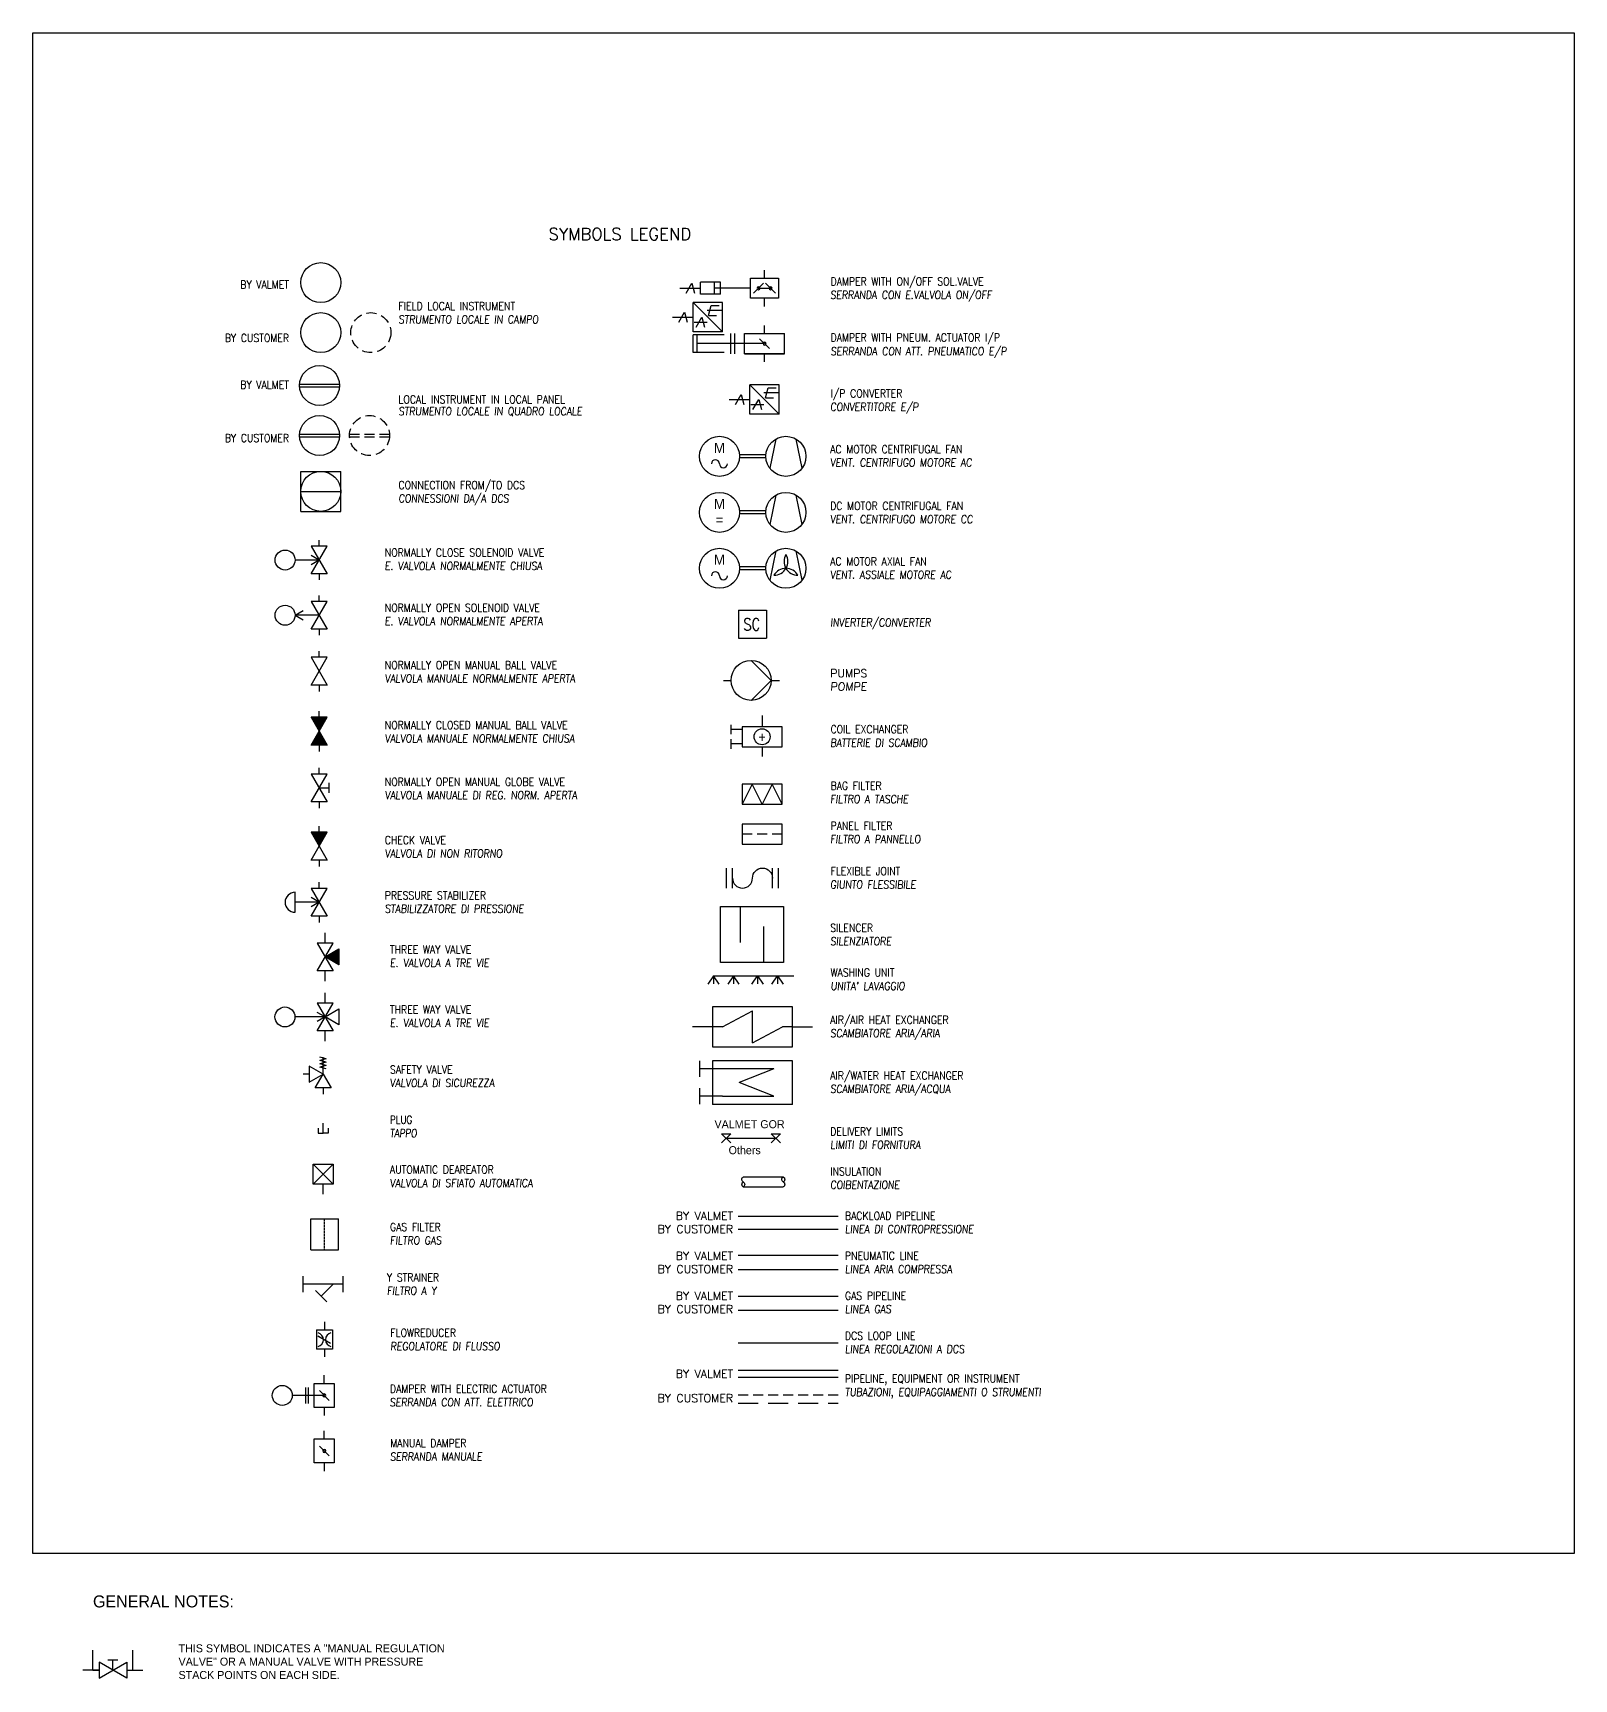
# Model space of a CAD drawing. Extents: x -512 to 738, y -1341 to -930.
# Drawn here: x 352.5 to 737.6, y -1341.4 to -930 of the extents above; entities that cross this region are included whole.
import ezdxf
from ezdxf.enums import TextEntityAlignment as Align

# ---------------------------------------------------------------- set-up
doc = ezdxf.new("R2010")
doc.units = 0
doc.header["$MEASUREMENT"] = 0
for name, pattern in [('CADRA_CONTINUOUS', [0]), ('HIDDEN', [0.375, 0.25, -0.125]), ('NASCOSTA', [0.375, 0.25, -0.125])]:
    doc.linetypes.add(name, pattern=pattern)
doc.layers.get('0').update_dxf_attribs({"linetype": 'CONTINUOUS'})
doc.layers.add('LEGEND', color=7, linetype='CONTINUOUS')
doc.styles.add('ROMANS', font='romans')
doc.linetypes.add('BACK_PRESSURE_GOR', pattern='A,5,["X",Standard,S=1.5,R=0,X=-0.1,Y=-0.75],1', length=6)
doc.linetypes.add('BACK_PRESSURE_OTHERS', pattern='A,1,-1.5,1,-1.5,1,-1.5,1,["X",Standard,S=1.5,R=0,X=-0.1,Y=-0.75],-1.5', length=10)
doc.linetypes.add('COMPRESS_AIR_GOR', pattern='A,5,["V",Standard,S=1.5,R=180,X=-0.1,Y=0.75],1', length=6)
doc.linetypes.add('COMPRESS_AIR_OTHERS', pattern='A,1,-1.5,1,-1.5,1,-1.5,1,["V",Standard,S=1.5,R=180,X=-0.1,Y=0.75],-1.5', length=10)
doc.linetypes.add('GAS_LINE', pattern='A,0.5,-0.2,["GAS",Standard,S=0.1,R=0,X=-0.1,Y=-0.05],-0.25', length=0.95)
doc.linetypes.add('PID_ELECTBINARY', pattern='A,0.125,-0.0625,0.125,-0.0625,[130,ltypeshp.shx,S=0.1,R=135,X=0,Y=0],0.125,-0.0625,0.125,-0.0625', length=0.75)
pattern_1 = [(45, (-1037.5, -1545.17884), (-0.088388348, 0.088388348), [])]

# ---------------------------------------------------------------- blocks, each defined once
blk = doc.blocks.new('COIL')
at = {"color": 1}
for p, q in [((0, 2.5), (0, -2.5)), ((10, 2.5), (0, 2.5)), ((10, -2.5), (10, 2.5)), ((0, -2.5), (10, -2.5))]:
    blk.add_line(p, q, dxfattribs=at)
blk.add_circle((5, 0), 2)
blk = doc.blocks.new('INSULATION LEG')
at = {"color": 1, "linetype": 'Continuous', "ltscale": 10}
for p, q in [((10, 1.25), (0, 1.25)), ((10, -1.25), (0, -1.25))]:
    blk.add_line(p, q, dxfattribs=at)
for centre, radius, start, end in [((0.37, 0.62), 0.725, 120.5075, 239.4925), ((0.39, -0.62), 0.736, 121.8395, 238.1605), ((-0.37, 0.62), 0.725, 300.5075, 59.4925), ((10.39, -0.62), 0.736, 121.8395, 238.1605), ((9.63, 0.62), 0.725, 300.5075, 59.4925), ((9.61, -0.62), 0.736, 301.8395, 58.1605)]:
    blk.add_arc(centre, radius, start, end, dxfattribs=at)

msp = doc.modelspace()

# ---------------------------------------------------------------- hatches: boundary and pattern name
at = {"layer": 'LEGEND', "ltscale": 10}
h = msp.add_hatch(dxfattribs=at)
h.set_pattern_fill('ANSI31', color=1, style=0)
h.set_pattern_definition([(45, (-1037.5, -1531.44363), (-0.088388348, 0.088388348), [])])
h.paths.add_polyline_path([(422.01, -1101.02), (424.01, -1104.49), (426.01, -1101.02)])
h.paths.add_polyline_path([(422.01, -1107.95), (426.01, -1107.95), (424.01, -1104.49)])
h = msp.add_hatch(dxfattribs=at)
h.set_pattern_fill('ANSI31', color=1, style=0)
h.set_pattern_definition(pattern_1)
h.paths.add_polyline_path([(422.01, -1129.76), (424.01, -1133.22), (426.01, -1129.76)])
h = msp.add_hatch(dxfattribs=at)
h.set_pattern_fill('ANSI31', color=1, style=0)
h.set_pattern_definition(pattern_1)
h.paths.add_polyline_path([(428.95, -1162.92), (428.95, -1158.92), (425.48, -1160.92)])

# ---------------------------------------------------------------- linework, layer by layer
at = {"ltscale": 10}
msp.add_lwpolyline([(352.5, -929.96), (737.58, -929.96), (737.58, -1310), (352.5, -1310)], close=True, dxfattribs=at)
at = {"layer": 'LEGEND', "color": 1, "linetype": 'Continuous'}
for p, q in [((531.8, -996.28), (531.8, -991.28)), ((531.8, -991.28), (538.8, -991.28)), ((538.8, -991.28), (538.8, -996.28)), ((533.8, -993.78), (536.8, -993.78)), ((538.8, -996.28), (531.8, -996.28)), ((518.44, -1009.82), (518.44, -1005.45)), ((530.3, -1005.13), (540.3, -1005.13)), ((530.3, -1010.13), (530.3, -1005.13)), ((540.3, -1010.13), (540.3, -1005.13)), ((530.3, -1010.13), (540.3, -1010.13)), ((540.3, -1010.13), (530.3, -1010.13)), ((422.01, -1058.25), (426.01, -1065.17)), ((422.01, -1065.17), (426.01, -1058.25)), ((426.01, -1058.25), (422.01, -1058.25)), ((538.15, -1059.45), (536.65, -1066.78)), ((543.15, -1059.45), (544.65, -1066.78)), ((426.01, -1065.17), (422.01, -1065.17)), ((422.01, -1078.97), (426.01, -1072.05)), ((422.01, -1072.05), (426.01, -1078.97)), ((426.01, -1072.05), (422.01, -1072.05)), ((426.01, -1078.97), (422.01, -1078.97)), ((426.01, -1086.02), (422.01, -1086.02)), ((422.01, -1092.95), (426.01, -1086.02)), ((422.01, -1086.02), (426.01, -1092.95)), ((426.01, -1092.95), (422.01, -1092.95)), ((426.01, -1101.02), (422.01, -1101.02)), ((422.01, -1107.95), (426.01, -1101.02)), ((422.01, -1101.02), (426.01, -1107.95)), ((426.01, -1107.95), (422.01, -1107.95)), ((426.01, -1115.21), (422.01, -1115.21)), ((422.01, -1122.13), (426.01, -1115.21)), ((422.01, -1115.21), (426.01, -1122.13)), ((426.01, -1122.13), (422.01, -1122.13)), ((426.01, -1129.76), (422.01, -1129.76)), ((422.01, -1136.69), (426.01, -1129.76)), ((422.01, -1129.76), (426.01, -1136.69)), ((426.01, -1136.69), (422.01, -1136.69)), ((426.01, -1143.79), (422.01, -1143.79)), ((422.01, -1150.72), (426.01, -1143.79)), ((422.01, -1143.79), (426.01, -1150.72)), ((418.01, -1149.76), (418.01, -1144.76)), ((426.01, -1150.72), (422.01, -1150.72)), ((524.33, -1162.29), (524.33, -1148.29)), ((524.33, -1148.29), (530.08, -1148.29)), ((529.33, -1157.29), (529.33, -1148.29)), ((530.08, -1148.29), (540.08, -1148.29)), ((540.08, -1148.29), (540.08, -1162.29)), ((535.08, -1153.29), (535.08, -1162.29)), ((423.48, -1164.39), (427.48, -1157.46)), ((423.48, -1157.46), (427.48, -1164.39)), ((427.48, -1157.46), (423.48, -1157.46)), ((425.48, -1160.92), (428.95, -1158.92)), ((428.95, -1158.92), (428.95, -1162.92)), ((427.48, -1164.39), (423.48, -1164.39)), ((428.95, -1162.92), (425.48, -1160.92)), ((530.08, -1162.29), (524.33, -1162.29)), ((540.08, -1162.29), (530.08, -1162.29)), ((423.48, -1179.39), (427.48, -1172.46)), ((423.48, -1172.46), (427.48, -1179.39)), ((427.48, -1172.46), (423.48, -1172.46)), ((425.48, -1175.92), (428.95, -1173.92)), ((428.95, -1177.92), (425.48, -1175.92)), ((428.95, -1173.92), (428.95, -1177.92)), ((542.3, -1173.4), (522.3, -1173.4)), ((522.3, -1173.4), (522.3, -1183.4)), ((542.3, -1183.4), (542.3, -1173.4)), ((427.48, -1179.39), (423.48, -1179.39)), ((522.3, -1183.4), (542.3, -1183.4)), ((425, -1190.18), (421.54, -1188.18)), ((421.54, -1188.18), (421.54, -1192.18)), ((542.27, -1186.87), (522.27, -1186.87)), ((522.27, -1186.87), (522.27, -1197.76)), ((542.27, -1192.3), (542.27, -1186.87)), ((421.54, -1192.18), (425, -1190.18)), ((423, -1193.64), (425, -1190.18)), ((425, -1190.18), (427, -1193.64)), ((542.27, -1197.76), (542.27, -1192.3)), ((427, -1193.64), (423, -1193.64)), ((542.27, -1197.76), (522.27, -1197.76)), ((421.93, -1234.1), (421.93, -1226.37)), ((421.93, -1226.37), (428.82, -1226.37)), ((428.82, -1234.1), (428.82, -1226.37)), ((421.93, -1234.1), (428.82, -1234.1)), ((420, -1244.72), (420, -1240.72)), ((430, -1244.72), (430, -1240.72)), ((430, -1242.72), (420, -1242.72)), ((425.91, -1247.14), (423.09, -1244.31)), ((424.5, -1245.72), (427.5, -1242.72)), ((423.33, -1254.15), (423.33, -1258.94)), ((423.33, -1254.15), (427.35, -1254.15)), ((427.35, -1254.15), (427.35, -1258.94)), ((427.35, -1258.94), (423.33, -1258.94)), ((422.8, -1267.51), (427.8, -1267.51)), ((422.8, -1273.51), (422.8, -1267.51)), ((427.8, -1267.51), (427.8, -1273.51)), ((427.8, -1273.51), (422.8, -1273.51)), ((422.8, -1281.4), (427.8, -1281.4)), ((422.8, -1287.4), (422.8, -1281.4)), ((427.8, -1281.4), (427.8, -1287.4)), ((427.8, -1287.4), (422.8, -1287.4)), ((367.5, -1339.17), (367.5, -1334.17)), ((369.04, -1341.17), (375.96, -1337.17)), ((375.96, -1341.17), (369.04, -1337.17)), ((369.04, -1337.17), (369.04, -1341.17)), ((373.75, -1336.67), (371.25, -1336.67)), ((372.5, -1339.17), (372.5, -1336.67)), ((375.96, -1337.17), (375.96, -1341.17)), ((377.5, -1339.17), (377.5, -1334.17)), ((369.04, -1339.17), (365, -1339.17)), ((367.5, -1339.17), (369.04, -1339.17)), ((375.96, -1339.17), (377.5, -1339.17)), ((375.96, -1339.17), (380, -1339.17))]:
    msp.add_line(p, q, dxfattribs=at)
at = {"layer": 'LEGEND', "color": 3}
for p, q in [((535.3, -991.28), (535.3, -989.25)), ((535.3, -998.3), (535.3, -996.28)), ((535.3, -1005.13), (535.3, -1003.11)), ((535.3, -1012.16), (535.3, -1010.13)), ((534.7, -1100.53), (534.7, -1103.37)), ((534.7, -1108.37), (534.7, -1110.84)), ((522.3, -1178.4), (517.3, -1178.4)), ((542.3, -1178.4), (547.3, -1178.4)), ((425.3, -1267.51), (425.3, -1265.48)), ((425.3, -1273.51), (425.3, -1275.57)), ((425.3, -1281.4), (425.3, -1279.37)), ((425.3, -1287.4), (425.3, -1289.46))]:
    msp.add_line(p, q, dxfattribs=at)
at = {"layer": 'LEGEND', "color": 4}
for p, q in [((514.14, -993.78), (519.27, -993.78)), ((512.32, -1000.98), (517.45, -1000.98)), ((526.5, -1021.56), (531.63, -1021.56))]:
    msp.add_line(p, q, dxfattribs=at)
at = {"layer": 'LEGEND', "color": 7}
for p, q in [((515.69, -995.03), (517.14, -992.53)), ((517.14, -992.53), (517.81, -995.03)), ((513.88, -1002.23), (515.32, -999.73)), ((515.32, -999.73), (515.99, -1002.23)), ((524.54, -999.3), (520.98, -999.3)), ((521.34, -1000.55), (522.01, -998.05)), ((522.01, -998.05), (524.01, -998.05)), ((517.69, -1002.24), (520.95, -1002.24)), ((518.21, -1003.49), (519.66, -1000.99)), ((519.66, -1000.99), (520.33, -1003.49)), ((521.34, -1000.55), (523.34, -1000.55)), ((528.06, -1022.81), (529.5, -1020.31)), ((529.5, -1020.31), (530.17, -1022.81)), ((538.72, -1019.88), (535.16, -1019.88)), ((535.52, -1021.13), (536.19, -1018.63)), ((536.19, -1018.63), (538.19, -1018.63)), ((531.87, -1022.82), (535.13, -1022.82)), ((532.39, -1024.07), (533.84, -1021.57)), ((533.84, -1021.57), (534.51, -1024.07)), ((535.52, -1021.13), (537.52, -1021.13)), ((528.8, -1074.24), (528.8, -1081.24)), ((535.8, -1074.24), (535.8, -1081.24))]:
    msp.add_line(p, q, dxfattribs=at)
at = {"layer": 'LEGEND', "color": 1}
for p, q in [((524.27, -992.28), (519.27, -992.28)), ((519.27, -995.28), (519.27, -992.28)), ((524.27, -995.28), (519.27, -995.28)), ((524.27, -995.28), (524.27, -992.28)), ((524.8, -1004.65), (517.45, -997.31)), ((524.8, -997.31), (517.45, -997.31)), ((517.45, -1004.65), (517.45, -997.31)), ((524.8, -1004.65), (524.8, -997.31)), ((524.8, -1004.65), (517.45, -1004.65)), ((538.98, -1017.88), (531.63, -1017.88)), ((538.98, -1025.23), (531.63, -1017.88)), ((531.63, -1025.23), (531.63, -1017.88)), ((538.98, -1025.23), (538.98, -1017.88)), ((538.98, -1025.23), (531.63, -1025.23)), ((538.15, -1031.46), (536.65, -1038.79)), ((543.15, -1031.46), (544.65, -1038.79)), ((538.15, -1045.46), (536.65, -1052.79)), ((543.15, -1045.46), (544.65, -1052.79)), ((536.96, -1091.79), (531.96, -1086.79)), ((531.96, -1096.79), (536.96, -1091.79)), ((539.7, -1117.7), (529.7, -1117.7)), ((529.7, -1117.7), (529.7, -1122.7)), ((539.7, -1122.7), (539.7, -1117.7)), ((529.7, -1122.7), (539.7, -1122.7)), ((539.7, -1127.7), (529.7, -1127.7)), ((529.7, -1127.7), (529.7, -1132.7)), ((539.7, -1132.7), (539.7, -1127.7)), ((529.7, -1132.7), (539.7, -1132.7))]:
    msp.add_line(p, q, dxfattribs=at)
at = {"layer": 'LEGEND'}
for p, q in [((522.77, -995.28), (522.77, -992.28)), ((531.8, -993.78), (522.77, -993.78)), ((419.43, -1049.55), (419.43, -1039.55)), ((419.43, -1039.55), (429.43, -1039.55)), ((429.43, -1049.55), (429.43, -1039.55)), ((419.43, -1044.55), (429.43, -1044.55)), ((419.43, -1049.55), (429.43, -1049.55)), ((532.2, -1117.7), (529.7, -1122.7)), ((534.7, -1122.7), (532.2, -1117.7)), ((537.2, -1117.7), (534.7, -1122.7)), ((539.7, -1122.7), (537.2, -1117.7)), ((525.8, -1143.71), (525.8, -1138.71)), ((527.3, -1143.71), (527.3, -1138.71)), ((537.3, -1143.71), (537.3, -1138.71)), ((538.8, -1143.71), (538.8, -1138.71)), ((425.78, -1186.37), (424.22, -1185.95)), ((425.78, -1186.37), (424.22, -1186.79)), ((425.78, -1187.21), (424.22, -1186.79)), ((425.78, -1187.21), (424.22, -1187.63)), ((425.78, -1188.05), (424.22, -1187.63)), ((425.78, -1188.05), (424.22, -1188.47)), ((425.78, -1188.89), (424.22, -1188.47)), ((425, -1190.18), (425, -1185.95))]:
    msp.add_line(p, q, dxfattribs=at)
at = {"layer": 'LEGEND', "linetype": 'Continuous'}
for p, q in [((532.57, -995.02), (535.04, -992.54)), ((535.57, -992.54), (538.04, -995.02)), ((525.26, -1005.45), (517.44, -1005.45)), ((535.3, -1007.63), (518.44, -1007.63)), ((534.07, -1006.4), (536.54, -1008.87)), ((525.26, -1009.82), (517.44, -1009.82)), ((419.13, -1017.74), (429.1, -1017.74)), ((419.13, -1018.44), (429.1, -1018.44)), ((419.13, -1030.24), (429.1, -1030.24)), ((419.13, -1030.94), (429.1, -1030.94)), ((535.65, -1035.44), (529.04, -1035.44)), ((535.65, -1036.14), (529.04, -1036.14)), ((535.65, -1049.44), (529.04, -1049.44)), ((535.65, -1050.14), (529.04, -1050.14)), ((424.01, -1061.71), (422.01, -1060.56)), ((424.01, -1061.71), (418.01, -1061.71)), ((424.01, -1061.71), (422.01, -1062.87)), ((535.65, -1063.43), (529.04, -1063.43)), ((535.65, -1064.13), (529.04, -1064.13)), ((418.01, -1075.51), (420.01, -1074.35)), ((418.01, -1075.51), (420.01, -1076.66)), ((424.01, -1075.51), (418.01, -1075.51)), ((424.01, -1147.26), (418.01, -1147.26)), ((424.01, -1147.26), (422.01, -1146.1)), ((424.01, -1147.26), (422.01, -1148.41)), ((425.48, -1175.92), (417.98, -1175.92)), ((425.48, -1175.92), (423.48, -1174.77)), ((425.48, -1175.92), (423.48, -1177.08)), ((524.8, -1178.4), (532.3, -1174.4)), ((524.8, -1178.4), (522.3, -1178.4)), ((532.3, -1182.4), (539.8, -1178.4)), ((542.3, -1178.4), (539.8, -1178.4)), ((526.85, -1205.09), (524.56, -1207.38)), ((524.56, -1205.09), (526.85, -1207.38)), ((524.56, -1205.09), (526.85, -1205.09)), ((537, -1205.09), (539.3, -1207.38)), ((539.3, -1205.09), (537, -1207.38)), ((537, -1205.09), (539.3, -1205.09)), ((525.71, -1206.24), (538.15, -1206.24)), ((423.68, -1255.63), (426.85, -1257.46)), ((425.3, -1270.51), (417.3, -1270.51)), ((420.6, -1268.51), (420.6, -1272.51)), ((421.3, -1268.51), (421.3, -1272.51)), ((426.54, -1271.75), (424.07, -1269.27)), ((426.54, -1285.64), (424.07, -1283.16))]:
    msp.add_line(p, q, dxfattribs=at)
at = {"layer": 'LEGEND', "color": 7, "linetype": 'Continuous'}
for p, q in [((517.44, -1009.82), (517.44, -1005.45)), ((526.87, -1010.13), (526.87, -1005.13)), ((527.87, -1010.13), (527.87, -1005.13)), ((528.8, -1074.24), (535.8, -1074.24)), ((528.8, -1081.24), (535.8, -1081.24)), ((425.48, -1157.46), (425.48, -1154.89)), ((425.48, -1166.96), (425.48, -1164.39)), ((425.48, -1172.46), (425.48, -1169.89)), ((532.3, -1182.4), (532.3, -1174.4)), ((425.48, -1181.96), (425.48, -1179.39))]:
    msp.add_line(p, q, dxfattribs=at)
at = {"layer": 'LEGEND', "color": 7, "linetype": 'HIDDEN', "ltscale": 10}
for p, q in [((431.63, -1030.24), (441.6, -1030.24)), ((431.63, -1030.94), (441.6, -1030.94))]:
    msp.add_line(p, q, dxfattribs=at)
at = {"layer": 'LEGEND', "color": 2, "linetype": 'Continuous'}
for p, q in [((424.01, -1058.25), (424.01, -1056.75)), ((424.01, -1065.17), (424.01, -1066.67)), ((424.01, -1072.05), (424.01, -1070.55)), ((424.01, -1078.97), (424.01, -1080.47)), ((424.01, -1086.02), (424.01, -1084.46)), ((424.01, -1092.95), (424.01, -1094.55)), ((424.01, -1101.02), (424.01, -1099.46)), ((424.01, -1107.95), (424.01, -1109.55)), ((424.01, -1115.21), (424.01, -1113.65)), ((424.01, -1122.13), (424.01, -1123.73)), ((424.01, -1129.76), (424.01, -1128.2)), ((424.01, -1136.69), (424.01, -1138.29)), ((424.01, -1143.79), (424.01, -1142.23)), ((424.01, -1150.72), (424.01, -1152.32)), ((425.34, -1252.16), (425.34, -1254.15)), ((425.34, -1258.94), (425.34, -1260.84))]:
    msp.add_line(p, q, dxfattribs=at)
at = {"layer": 'LEGEND', "color": 5, "linetype": 'Continuous'}
for p, q in [((525.09, -1091.79), (526.96, -1091.79)), ((536.96, -1091.79), (539.06, -1091.79)), ((522.55, -1165.64), (521.13, -1167.68)), ((522.55, -1165.64), (542.61, -1165.64)), ((522.55, -1165.64), (522.55, -1167.67)), ((523.98, -1167.68), (522.55, -1165.64)), ((527.55, -1165.64), (526.13, -1167.68)), ((528.98, -1167.68), (527.55, -1165.64)), ((527.55, -1165.64), (527.55, -1167.67)), ((532.14, -1167.68), (533.57, -1165.64)), ((533.57, -1165.64), (534.99, -1167.68)), ((533.57, -1165.64), (533.57, -1167.67)), ((537.14, -1167.68), (538.57, -1165.64)), ((538.57, -1165.64), (539.99, -1167.68)), ((538.57, -1165.64), (538.57, -1167.67)), ((519.06, -1186.87), (519.06, -1190.86)), ((537.62, -1188.87), (519.06, -1188.87)), ((519.06, -1193.72), (519.06, -1197.72)), ((522.27, -1195.72), (519.06, -1195.72)), ((524.77, -1195.72), (522.27, -1195.72))]:
    msp.add_line(p, q, dxfattribs=at)
at = {"layer": 'LEGEND', "color": 5}
for p, q in [((526.97, -1105.26), (526.97, -1102.88)), ((529.7, -1104.07), (526.97, -1104.07)), ((526.97, -1108.86), (526.97, -1106.49)), ((529.7, -1107.67), (526.97, -1107.67)), ((537.62, -1188.87), (528.94, -1192.29)), ((537.62, -1195.72), (528.94, -1192.29)), ((524.77, -1195.72), (537.62, -1195.72))]:
    msp.add_line(p, q, dxfattribs=at)
at = {"layer": 'LEGEND', "color": 1, "ltscale": 10}
for p, q in [((424.01, -1118.67), (426.51, -1118.67)), ((426.51, -1119.92), (426.51, -1117.42)), ((423.75, -1203.75), (423.75, -1205)), ((423.75, -1205), (425, -1205)), ((425, -1205), (425, -1202.5)), ((426.25, -1205), (425, -1205)), ((426.25, -1203.75), (426.25, -1205)), ((422.5, -1217.68), (427.5, -1212.68)), ((422.5, -1212.68), (427.5, -1217.68)), ((425, -1220.18), (425, -1217.68))]:
    msp.add_line(p, q, dxfattribs=at)
at = {"layer": 'LEGEND', "linetype": 'HIDDEN', "ltscale": 10}
msp.add_line((539.7, -1130.2), (529.7, -1130.2), dxfattribs=at)
at = {"layer": 'LEGEND', "ltscale": 10}
for p, q in [((421.54, -1190.18), (420, -1190.18)), ((425, -1193.64), (425, -1195.18))]:
    msp.add_line(p, q, dxfattribs=at)
at = {"layer": 'LEGEND', "color": 4, "linetype": 'BACK_PRESSURE_GOR'}
msp.add_line((528.69, -1225.69), (553.69, -1225.69), dxfattribs=at)
at = {"layer": 'LEGEND', "linetype": 'NASCOSTA'}
msp.add_line((425.38, -1234.1), (425.38, -1226.37), dxfattribs=at)
at = {"layer": 'LEGEND', "linetype": 'BACK_PRESSURE_OTHERS'}
msp.add_line((528.69, -1228.97), (553.69, -1228.97), dxfattribs=at)
at = {"layer": 'LEGEND', "color": 4, "linetype": 'COMPRESS_AIR_GOR'}
msp.add_line((528.69, -1235.47), (553.69, -1235.47), dxfattribs=at)
at = {"layer": 'LEGEND', "linetype": 'COMPRESS_AIR_OTHERS'}
msp.add_line((528.69, -1239.08), (553.69, -1239.08), dxfattribs=at)
at = {"layer": 'LEGEND', "color": 2, "linetype": 'GAS_LINE', "ltscale": 10}
msp.add_line((528.69, -1245.71), (553.69, -1245.71), dxfattribs=at)
at = {"layer": 'LEGEND', "linetype": 'GAS_LINE', "ltscale": 10}
msp.add_line((528.69, -1249.21), (553.69, -1249.21), dxfattribs=at)
at = {"layer": 'LEGEND', "linetype": 'PID_ELECTBINARY', "ltscale": 10}
msp.add_line((528.69, -1257.41), (553.69, -1257.41), dxfattribs=at)
at = {"layer": 'LEGEND', "color": 1, "linetype": 'Continuous', "ltscale": 10}
msp.add_line((528.69, -1264.22), (553.69, -1264.22), dxfattribs=at)
at = {"layer": 'LEGEND', "color": 3, "linetype": 'Continuous', "ltscale": 10}
msp.add_line((553.69, -1266.03), (528.69, -1266.03), dxfattribs=at)
at = {"layer": 'LEGEND', "color": 222, "linetype": 'HIDDEN', "ltscale": 10}
msp.add_line((528.69, -1270.33), (553.69, -1270.33), dxfattribs=at)
at = {"layer": 'LEGEND', "color": 107, "linetype": 'HIDDEN', "ltscale": 20}
msp.add_line((528.69, -1272.46), (553.69, -1272.46), dxfattribs=at)
at = {"layer": 'LEGEND'}
msp.add_lwpolyline([(527.3, -1141.21, 1), (532.3, -1141.21, -1), (537.3, -1141.21)], format="xyb", dxfattribs=at)
at = {"layer": 'LEGEND', "color": 1, "ltscale": 10}
msp.add_lwpolyline([(422.5, -1212.68), (427.5, -1212.68), (427.5, -1217.68), (422.5, -1217.68)], close=True, dxfattribs=at)
at = {"layer": 'LEGEND', "color": 1, "linetype": 'Continuous'}
for centre, radius in [((424.43, -992.37), 5), ((424.11, -1018.09), 5), ((524.05, -1035.79), 5), ((524.05, -1049.79), 5), ((415.51, -1061.71), 2.5), ((524.05, -1063.78), 5), ((540.65, -1063.78), 5), ((415.51, -1075.51), 2.5), ((415.48, -1175.92), 2.5), ((414.8, -1270.51), 2.5)]:
    msp.add_circle(centre, radius, dxfattribs=at)
at = {"layer": 'LEGEND', "linetype": 'Continuous'}
for centre in [(424.43, -1004.87), (424.11, -1030.59)]:
    msp.add_circle(centre, 5, dxfattribs=at)
at = {"layer": 'LEGEND', "color": 240, "linetype": 'HIDDEN', "ltscale": 10}
for centre in [(436.93, -1004.87), (436.61, -1030.59)]:
    msp.add_circle(centre, 5, dxfattribs=at)
at = {"layer": 'LEGEND', "color": 1}
for centre in [(540.65, -1035.79), (540.65, -1049.79), (531.96, -1091.79)]:
    msp.add_circle(centre, 5, dxfattribs=at)
at = {"layer": 'LEGEND'}
msp.add_circle((424.43, -1044.55), 5, dxfattribs=at)
at = {"layer": 'LEGEND', "linetype": 'Continuous'}
for centre, radius, start, end in [((533.8, -993.78), 0.375, 90, 270), ((533.8, -993.78), 0.375, 270, 90), ((536.8, -993.78), 0.375, 0, 180), ((536.8, -993.78), 0.375, 180, 0), ((535.3, -1007.63), 0.375, 90, 270), ((535.3, -1007.63), 0.375, 270, 90), ((423.33, -1256.58), 1.75, 283.7176, 76.2824), ((427.35, -1256.58), 1.75, 102.6116, 257.3884), ((425.3, -1270.51), 0.375, 90, 270), ((425.3, -1270.51), 0.375, 270, 90), ((425.3, -1284.4), 0.375, 90, 270), ((425.3, -1284.4), 0.375, 270, 90)]:
    msp.add_arc(centre, radius, start, end, dxfattribs=at)
at = {"layer": 'LEGEND', "color": 7, "linetype": 'Continuous'}
for centre, start, end in [((523.03, -1037.65), 0, 180), ((525.03, -1037.65), 180, 0), ((523.03, -1065.65), 0, 180), ((525.03, -1065.65), 180, 0)]:
    msp.add_arc(centre, 1, start, end, dxfattribs=at)
at = {"layer": 'LEGEND'}
for centre, start, end in [((537.65, -1062.05), 270, 30), ((543.66, -1062.05), 150, 270), ((540.65, -1067.25), 30, 150)]:
    msp.add_arc(centre, 3.47, start, end, dxfattribs=at)
at = {"layer": 'LEGEND', "color": 1, "linetype": 'Continuous'}
msp.add_arc((418.01, -1147.26), 2.5, 90, 270, dxfattribs=at)
at = {"layer": 'LEGEND', "linetype": 'Continuous'}
msp.add_solid([(423.68, -1255.63), (423.96, -1256.05), (424.19, -1255.65)], dxfattribs=at)

# ---------------------------------------------------------------- block references
at = {"layer": 'LEGEND', "rotation": 180}
msp.add_blockref('COIL', (539.7, -1105.87), dxfattribs=at)
at = {"layer": 'LEGEND', "xscale": -1}
msp.add_blockref('INSULATION LEG', (540, -1217.14), dxfattribs=at)

# ---------------------------------------------------------------- texts
at = {"linetype": 'CADRA_CONTINUOUS', "width": 67.8719, "attachment_point": 1}
for s, insert, char_height in [('GENERAL NOTES: ', (367.5, -1320.5), 3), ('\\P\\PTHIS SYMBOL INDICATES A "MANUAL REGULATION VALVE" OR A MANUAL VALVE WITH PRESSURE STACK POINTS ON EACH SIDE.', (388.89, -1326.05), 2)]:
    msp.add_mtext(s, dxfattribs=dict(at, insert=insert, char_height=char_height))
at = {"layer": 'LEGEND', "color": 4, "linetype": 'Continuous', "style": 'ROMANS'}
msp.add_text('SYMBOLS LEGEND', height=3, dxfattribs=at).set_placement((481.34, -981.73))
at = {"layer": 'LEGEND', "linetype": 'Continuous', "style": 'ROMANS'}
for s, width, p in [('DAMPER WITH ON/OFF SOL.VALVE', 0.85, (551.81, -993.08)), ('FIELD LOCAL INSTRUMENT', 0.85, (443.84, -999.23)), ('DAMPER WITH PNEUM. ACTUATOR I/P', 0.85, (551.81, -1007.1)), ('NORMALLY CLOSE SOLENOID VALVE', 0.85, (440.42, -1060.85)), ('NORMALLY OPEN SOLENOID VALVE', 0.85, (440.42, -1074.65)), ('NORMALLY OPEN MANUAL BALL VALVE', 0.85, (440.42, -1088.97)), ('NORMALLY CLOSED MANUAL BALL VALVE', 0.85, (440.42, -1103.97)), ('COIL EXCHANGER', 0.85, (551.81, -1105.01)), ('NORMALLY OPEN MANUAL GLOBE VALVE', 0.85, (440.42, -1118.16)), ('BAG FILTER', 0.85, (551.81, -1119.12)), ('PANEL FILTER', 0.85, (551.81, -1129.12)), ('CHECK VALVE', 0.85, (440.42, -1132.71)), ('FLEXIBLE JOINT', 0.85, (551.81, -1140.46)), ('PRESSURE STABILIZER ', 0.85, (440.42, -1146.54)), ('SILENCER', 0.85, (551.72, -1154.67)), ('THREE WAY VALVE', 0.85, (441.72, -1160.08)), ('WASHING UNIT', 0.85, (551.81, -1165.81)), ('THREE WAY VALVE', 0.85, (441.72, -1175.08)), ('SAFETY VALVE', 0.85, (441.72, -1190.08)), ('PLUG', 0.8, (441.72, -1202.62)), ('DELIVERY LIMITS', 0.85, (551.72, -1205.55)), ('AUTOMATIC DEAREATOR', 0.85, (441.72, -1215.08)), ('INSULATION', 0.85, (551.72, -1215.55)), ('BACKLOAD PIPELINE', 0.85, (555.41, -1226.61)), ('GAS FILTER', 0.85, (441.72, -1229.42)), ('PNEUMATIC LINE', 0.85, (555.41, -1236.61)), ('Y STRAINER', 0.85, (440.95, -1242.02)), ('GAS PIPELINE', 0.85, (555.41, -1246.61)), ('FLOWREDUCER', 0.85, (441.81, -1255.85)), ('DCS LOOP LINE', 0.85, (555.41, -1256.61)), ('PIPELINE, EQUIPMENT OR INSTRUMENT', 0.85, (555.41, -1267.32)), ('DAMPER WITH ELECTRIC ACTUATOR', 0.85, (441.72, -1269.85)), ('MANUAL DAMPER', 0.85, (441.81, -1283.45))]:
    msp.add_text(s, height=2, dxfattribs=dict(at, width=width)).set_placement(p)
at = {"layer": 'LEGEND', "linetype": 'Continuous', "style": 'ROMANS', "width": 0.85}
for s, p in [('BY VALMET', (416.48, -993.88)), ('BY CUSTOMER', (416.48, -1007.21)), ('BY VALMET', (416.48, -1018.88)), ('BY CUSTOMER', (416.48, -1032.21))]:
    msp.add_text(s, height=2, dxfattribs=at).set_placement(p, align=Align.RIGHT)
at = {"layer": 'LEGEND', "linetype": 'Continuous', "style": 'ROMANS', "oblique": 5}
for s, width, p in [('SERRANDA CON E.VALVOLA ON/OFF', 0.85, (551.72, -996.45)), ('STRUMENTO LOCALE IN CAMPO', 0.85, (443.84, -1002.57)), ('SERRANDA CON ATT. PNEUMATICO E/P', 0.85, (551.81, -1010.53)), ('E. VALVOLA NORMALMENTE CHIUSA', 0.85, (440.42, -1064.19)), ('E. VALVOLA NORMALMENTE APERTA', 0.85, (440.42, -1077.99)), ('VALVOLA MANUALE NORMALMENTE APERTA', 0.85, (440.42, -1092.31)), ('VALVOLA MANUALE NORMALMENTE CHIUSA', 0.85, (440.42, -1107.31)), ('BATTERIE DI SCAMBIO', 0.85, (551.72, -1108.38)), ('VALVOLA MANUALE DI REG. NORM. APERTA', 0.85, (440.42, -1121.49)), ('FILTRO A TASCHE', 0.85, (551.72, -1122.48)), ('FILTRO A PANNELLO', 0.85, (551.72, -1132.48)), ('VALVOLA DI NON RITORNO', 0.85, (440.42, -1136.04)), ('GIUNTO FLESSIBILE', 0.85, (551.72, -1143.83)), ('STABILIZZATORE DI PRESSIONE', 0.85, (440.42, -1149.87)), ('SILENZIATORE', 0.85, (551.72, -1158)), ('E. VALVOLA A TRE VIE', 0.85, (441.72, -1163.42)), ("UNITA' LAVAGGIO", 0.85, (551.81, -1169.18)), ('E. VALVOLA A TRE VIE', 0.85, (441.72, -1178.42)), ('VALVOLA DI SICUREZZA', 0.85, (441.72, -1193.42)), ('TAPPO', 0.8, (441.72, -1205.96)), ('LIMITI DI FORNITURA', 0.85, (551.72, -1208.89)), ('VALVOLA DI SFIATO AUTOMATICA', 0.85, (441.72, -1218.42)), ('COIBENTAZIONE', 0.85, (551.72, -1218.89)), ('LINEA DI CONTROPRESSIONE', 0.85, (555.41, -1229.94)), ('FILTRO GAS', 0.85, (441.72, -1232.75)), ('LINEA ARIA COMPRESSA', 0.85, (555.41, -1239.94)), ('FILTRO A Y', 0.85, (440.95, -1245.35)), ('LINEA GAS', 0.85, (555.41, -1249.94)), ('REGOLATORE DI FLUSSO', 0.85, (441.81, -1259.21)), ('LINEA REGOLAZIONI A DCS', 0.85, (555.41, -1259.94)), ('SERRANDA CON ATT. ELETTRICO', 0.85, (441.63, -1273.22)), ('TUBAZIONI, EQUIPAGGIAMENTI O STRUMENTI', 0.85, (555.41, -1270.66)), ('SERRANDA MANUALE', 0.85, (441.72, -1286.82))]:
    msp.add_text(s, height=2, dxfattribs=dict(at, width=width)).set_placement(p)
at = {"layer": 'LEGEND', "style": 'ROMANS', "width": 0.85}
msp.add_text('I/P CONVERTER', height=2, dxfattribs=at).set_placement((551.81, -1021.07))
at = {"layer": 'LEGEND', "color": 7, "style": 'ROMANS', "oblique": 5, "width": 0.85}
msp.add_text('STRUMENTO LOCALE IN QUADRO LOCALE', height=2, dxfattribs=at).set_placement((443.84, -1025.54))
at = {"layer": 'LEGEND', "color": 7, "style": 'ROMANS', "width": 0.85}
msp.add_text('LOCAL INSTRUMENT IN LOCAL PANEL', height=2, dxfattribs=at).set_placement((443.84, -1022.57))
at = {"layer": 'LEGEND', "style": 'ROMANS', "oblique": 5, "width": 0.85}
msp.add_text('CONVERTITORE E/P', height=2, dxfattribs=at).set_placement((551.72, -1024.44))
at = {"layer": 'LEGEND', "color": 7, "linetype": 'Continuous', "text_generation_flag": 2}
for s, p in [('M', (524.05, -1033.67)), ('M', (524.05, -1047.67)), ('=', (524.05, -1051.64)), ('M', (524.05, -1061.66))]:
    msp.add_text(s, height=2.5, dxfattribs=at).set_placement(p, align=Align.MIDDLE)
at = {"layer": 'LEGEND', "color": 7, "linetype": 'Continuous', "style": 'ROMANS', "width": 0.85}
for s, p in [('AC MOTOR CENTRIFUGAL FAN ', (551.72, -1035.02)), ('CONNECTION FROM/TO DCS', (443.84, -1043.98)), ('DC MOTOR CENTRIFUGAL FAN', (551.72, -1049.19)), ('AC MOTOR AXIAL FAN ', (551.72, -1063.04)), ('AIR/AIR HEAT EXCHANGER', (551.72, -1177.65)), ('AIR/WATER HEAT EXCHANGER', (551.72, -1191.57))]:
    msp.add_text(s, height=2, dxfattribs=at).set_placement(p)
at = {"layer": 'LEGEND', "color": 7, "linetype": 'Continuous', "style": 'ROMANS', "oblique": 5, "width": 0.85}
for s, p in [('VENT. CENTRIFUGO MOTORE AC', (551.72, -1038.35)), ('CONNESSIONI DA/A DCS', (443.84, -1047.32)), ('VENT. CENTRIFUGO MOTORE CC', (551.72, -1052.52)), ('VENT. ASSIALE MOTORE AC', (551.72, -1066.37)), ('INVERTER/CONVERTER', (551.72, -1078.32)), ('SCAMBIATORE ARIA/ARIA', (551.72, -1180.98)), ('SCAMBIATORE ARIA/ACQUA', (551.72, -1194.9))]:
    msp.add_text(s, height=2, dxfattribs=at).set_placement(p)
at = {"layer": 'LEGEND', "color": 7, "linetype": 'Continuous', "style": 'ROMANS', "width": 0.8}
msp.add_text('SC', height=3, dxfattribs=at).set_placement((532.12, -1077.79), align=Align.MIDDLE)
at = {"layer": 'LEGEND', "color": 7, "linetype": 'Continuous', "style": 'ROMANS'}
msp.add_text('PUMPS', height=2, dxfattribs=at).set_placement((551.72, -1091.02))
at = {"layer": 'LEGEND', "color": 7, "linetype": 'Continuous', "style": 'ROMANS', "oblique": 5}
msp.add_text('POMPE', height=2, dxfattribs=at).set_placement((551.72, -1094.35))
at = {"layer": 'LEGEND', "style": 'ROMANS', "width": 0.9}
msp.add_text('+', height=2, dxfattribs=at).set_placement((534.7, -1105.87), align=Align.MIDDLE)
at = {"layer": 'LEGEND', "linetype": 'Continuous'}
for s, p in [('VALMET GOR', (522.8, -1203.72)), ('Others', (526.33, -1210.22))]:
    msp.add_text(s, height=2, dxfattribs=at).set_placement(p)
at = {"layer": 'LEGEND', "linetype": 'Continuous', "style": 'ROMANS'}
for s, p in [('BY VALMET', (527.44, -1226.61)), ('BY CUSTOMER', (527.44, -1229.94)), ('BY CUSTOMER', (527.44, -1239.94)), ('BY VALMET', (527.44, -1236.61)), ('BY VALMET', (527.44, -1246.61)), ('BY CUSTOMER', (527.44, -1249.94)), ('BY VALMET', (527.44, -1266.1)), ('BY CUSTOMER', (527.44, -1272.2))]:
    msp.add_text(s, height=2, dxfattribs=at).set_placement(p, align=Align.RIGHT)

doc.saveas('drawing.dxf')
